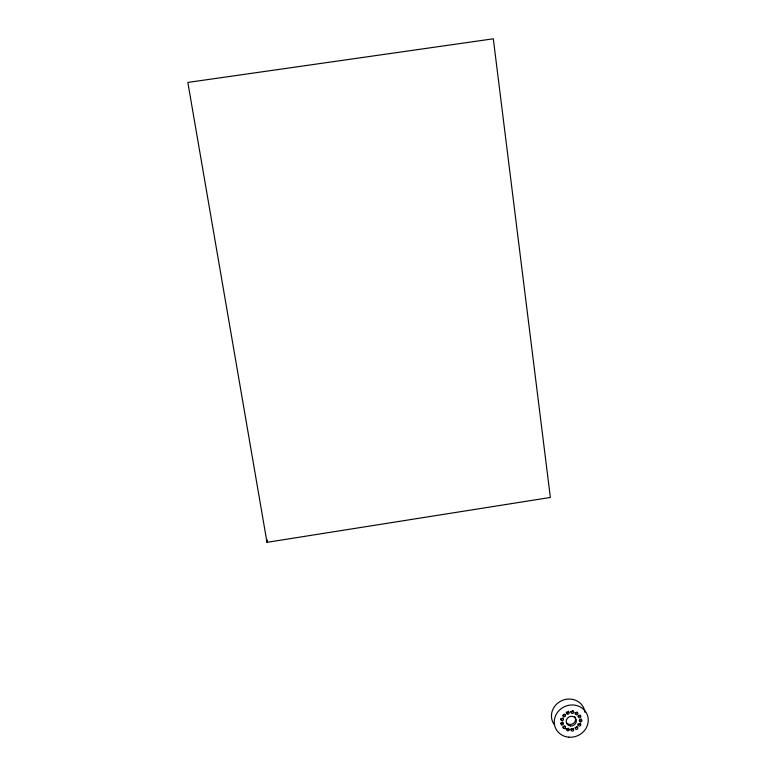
<?xml version="1.0" encoding="UTF-8"?>
<svg xmlns="http://www.w3.org/2000/svg" width="776" height="776" viewBox="0 0 776 776"><rect width="100%" height="100%" fill="white"/><g stroke="black" fill="none" stroke-linecap="round" stroke-linejoin="round"><path stroke-width="1.16" d="M266.993 542.327L187.84 82.431L493.303 38.8L550.359 497.464L266.993 542.327L267.41 539.96M568.41 728.276L568.362 728.451A1.29 1.193 -23.4 0 1 566.17 728.819M566.111 712.116L566.208 712.271A1.29 1.203 -23.8 0 0 568.507 711.282L568.459 711.136M574.599 716.5A5.151 4.772 -23.8 0 1 573.561 723.31A5.151 4.772 -23.8 0 1 566.441 722.718M579.497 724.037A15.307 14.191 -23.8 0 1 578.081 725.424M571.029 728.994A15.307 14.191 -23.8 0 0 572.95 728.422A1.29 1.193 -23.6 0 1 570.826 729.314M568.08 729.382A15.307 14.191 -23.8 0 1 566.111 729.343M554.19 724.493A17.004 15.762 -23.8 0 1 562.542 700.321A17.004 15.762 -23.8 0 1 584.958 712.29M581.108 718.925A1.29 1.193 -24.3 0 1 579.342 720.273M580.07 715.035A1.29 1.193 -24.3 0 1 579.41 716.102L579.1 716.238A1.29 1.193 -24.3 0 1 577.877 715.967M579.914 723.736A1.29 1.193 -24.1 0 1 578.227 724.425L577.945 724.27A1.29 1.193 -24.1 0 1 577.722 724.057M577.053 726.714A1.29 1.193 -23.9 0 1 574.997 727.607M572.94 710.544A1.29 1.203 -24.1 0 1 572.94 710.865L572.843 711.175A1.29 1.203 -24.1 0 1 570.651 711.534M577.121 712.116A1.29 1.193 -24.3 0 1 576.878 712.707L576.646 712.95A1.29 1.193 -24.3 0 1 574.851 712.863M564.812 714.192A1.29 1.203 -23.6 0 1 563.046 715.23M562.726 718.052A1.29 1.193 -23.3 0 1 560.67 718.945M562.726 721.981A1.29 1.193 -23.2 0 1 560.67 723.174M564.783 725.929A1.29 1.193 -23.2 0 1 564.53 726.52L564.288 726.753A1.29 1.193 -23.2 0 1 563.017 726.966M571.165 712.164L571.165 712.475A1.3 1.203 -24.1 0 0 573.61 712.688L573.707 712.378A1.3 1.203 -24.1 0 0 572.62 711.058A1.3 1.203 -24.1 0 0 571.165 712.164M571.107 729.779L571.107 730.09A1.29 1.193 -23.6 0 0 572.523 731.079A1.29 1.193 -23.6 0 0 573.648 729.673L573.561 729.372A1.29 1.193 -23.6 0 0 571.107 729.779M569.206 729.702L569.109 730.012A1.29 1.193 -23.4 0 1 567.431 730.74A1.29 1.193 -23.4 0 1 566.761 729.188L566.936 728.907A1.29 1.193 -23.4 0 1 569.206 729.702M575.588 712.902L575.423 713.192A1.3 1.203 -24.3 0 0 577.422 714.473L577.654 714.23A1.3 1.203 -24.3 0 0 577.373 712.543A1.3 1.203 -24.3 0 0 575.588 712.902M565.268 728.082L565.025 728.315A1.29 1.193 -23.2 0 1 563.007 727.694A1.29 1.193 -23.2 0 1 564.55 726.19A1.29 1.193 -23.2 0 1 565.268 728.082M578.964 715.569L578.692 715.773A1.3 1.203 -24.3 0 0 579.885 717.761L580.196 717.635A1.3 1.203 -24.3 0 0 580.7 715.957A1.3 1.203 -24.3 0 0 578.964 715.569M580.07 723.717L579.75 723.639A1.29 1.193 -24.1 0 0 578.731 725.822L579.012 725.977A1.29 1.193 -24.1 0 0 580.7 725.279A1.29 1.193 -24.1 0 0 580.07 723.717M563.783 716.752L563.492 716.607A1.3 1.203 -23.6 0 1 563.279 714.909A1.3 1.203 -23.6 0 1 565.073 714.609L565.306 714.832A1.3 1.203 -23.6 0 1 563.783 716.752M577.587 727.393L577.354 727.18A1.29 1.193 -23.9 0 0 575.375 728.683L575.54 728.945A1.29 1.193 -23.9 0 0 577.325 729.101A1.29 1.193 -23.9 0 0 577.587 727.393M566.955 713.784L566.79 713.522A1.3 1.203 -23.8 0 1 567.508 711.902A1.3 1.203 -23.8 0 1 569.177 712.494L569.254 712.795A1.3 1.203 -23.8 0 1 566.955 713.784M570.535 725.967A5.16 4.782 -23.8 0 0 576.015 719.1A5.16 4.782 -23.8 0 0 567.275 718.363A5.16 4.782 -23.8 0 0 570.535 725.967M568.769 737.19A17.218 15.947 -23.8 0 0 587.083 714.318A17.218 15.947 -23.8 0 0 557.934 711.796A17.218 15.947 -23.8 0 0 568.769 737.19M580.448 721.884A1.29 1.193 -24.3 0 0 581.816 720.157A1.29 1.193 -24.3 0 0 579.623 719.973A1.29 1.193 -24.3 0 0 580.448 721.884M561.688 720.623A1.3 1.203 -23.3 0 0 563.463 719.274A1.3 1.203 -23.3 0 0 561.426 718.547A1.3 1.203 -23.3 0 0 561.688 720.623M561.678 724.871A1.29 1.203 -23.2 0 0 563.454 723.523A1.29 1.203 -23.2 0 0 561.417 722.795A1.29 1.203 -23.2 0 0 561.678 724.871"/></g></svg>
